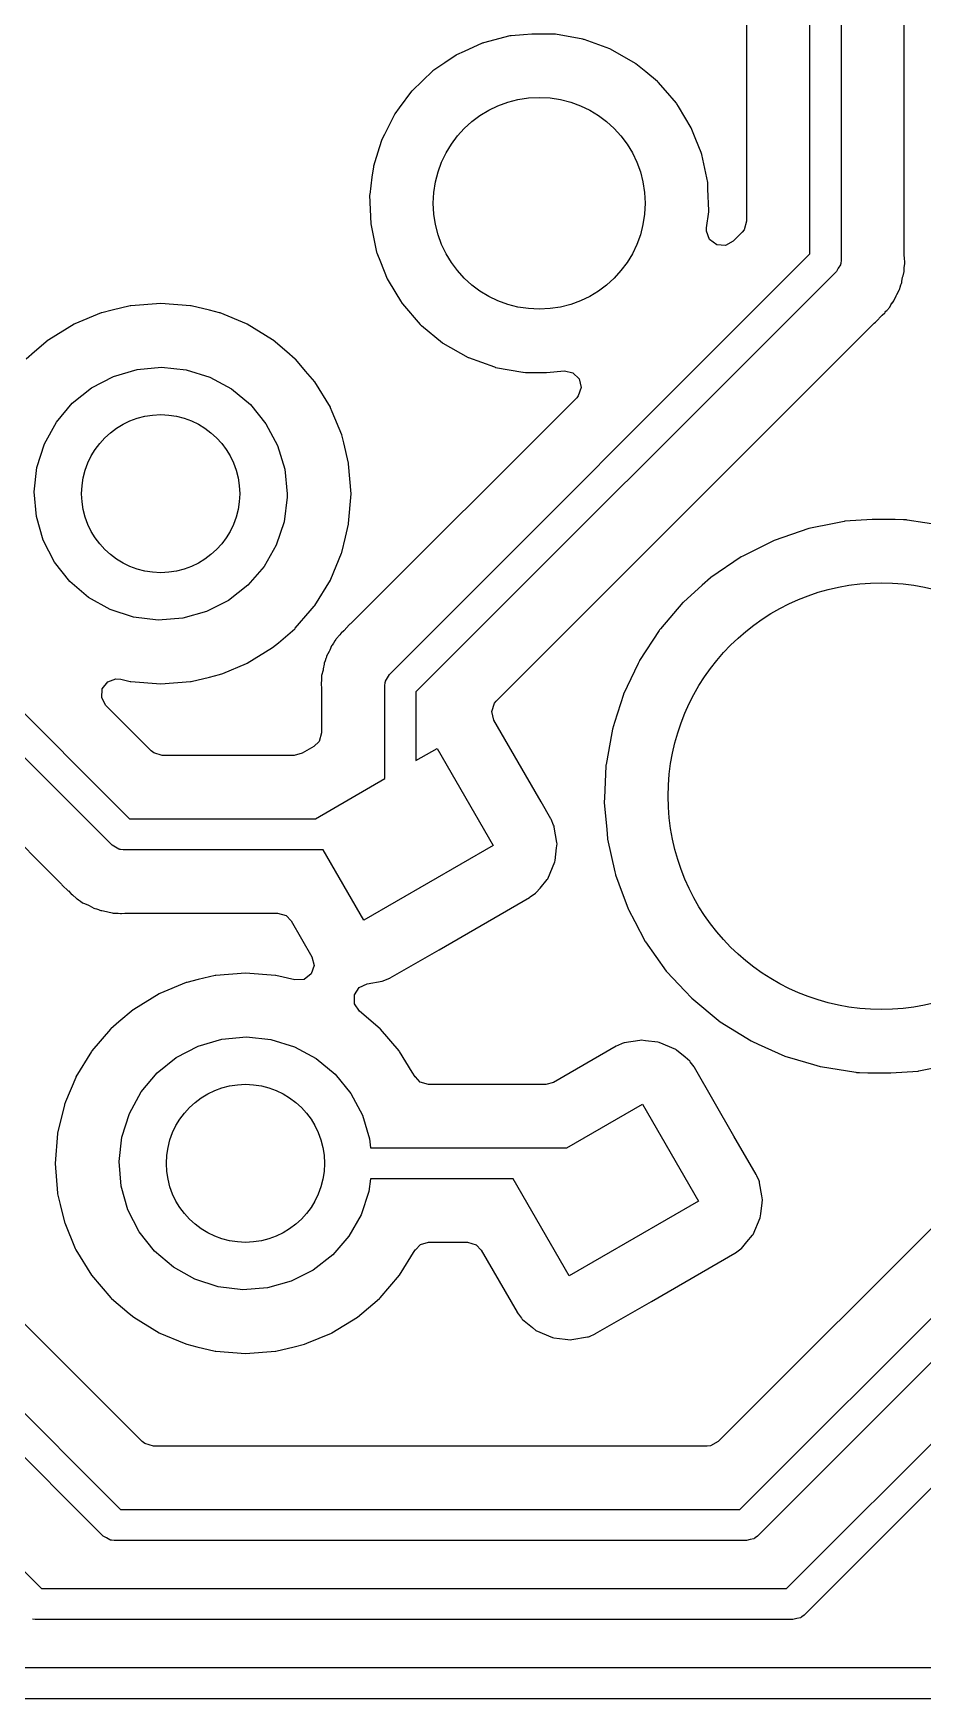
# Model space of a CAD drawing. Extents: x 189 to 319, y -167 to -61.
# Drawn here: x 234.94 to 242.08, y -156.34 to -142.96 of the extents above; entities that cross this region are included whole.
import ezdxf

# ---------------------------------------------------------------- set-up
doc = ezdxf.new("R2010")
doc.units = 0
doc.layers.add('BLACK', color=7, linetype='CONTINUOUS')

msp = doc.modelspace()

# ---------------------------------------------------------------- linework, layer by layer
at = {"layer": 'BLACK', "linetype": 'CONTINUOUS'}
for p, q in [((211.292, -124.849), (235.709, -149.265)), ((235.569, -149.478), (211.079, -124.989)), ((212.949, -127.578), (235.153, -149.782)), ((240.666, -141.641), (240.666, -144.465)), ((241.175, -144.728), (241.175, -141.605)), ((241.425, -141.657), (241.425, -144.78)), ((241.933, -144.744), (241.933, -141.92)), ((238.765, -142.977), (238.552, -143.033)), ((238.77, -142.976), (238.765, -142.977)), ((238.765, -142.977), (238.765, -142.977)), ((238.775, -142.976), (238.77, -142.976)), ((238.875, -142.967), (238.775, -142.976)), ((238.775, -142.976), (238.775, -142.976)), ((238.942, -142.962), (238.875, -142.967)), ((239.104, -142.962), (238.942, -142.962)), ((239.106, -142.962), (239.104, -142.962)), ((239.111, -142.962), (239.106, -142.962)), ((239.106, -142.962), (239.106, -142.962)), ((239.128, -142.963), (239.111, -142.962)), ((239.132, -142.963), (239.128, -142.963)), ((239.35, -143.003), (239.132, -142.963)), ((239.132, -142.963), (239.132, -142.963)), ((239.355, -143.004), (239.35, -143.003)), ((239.35, -143.003), (239.35, -143.003)), ((239.36, -143.006), (239.355, -143.004)), ((239.567, -143.081), (239.36, -143.006)), ((239.36, -143.006), (239.36, -143.006)), ((238.332, -143.132), (238.243, -143.192)), ((238.336, -143.129), (238.332, -143.132)), ((238.332, -143.132), (238.332, -143.132)), ((238.397, -143.102), (238.336, -143.129)), ((238.542, -143.036), (238.397, -143.102)), ((238.547, -143.034), (238.542, -143.036)), ((238.542, -143.036), (238.542, -143.036)), ((238.552, -143.033), (238.547, -143.034)), ((238.552, -143.033), (238.552, -143.033)), ((239.572, -143.082), (239.567, -143.081)), ((239.567, -143.081), (239.567, -143.081)), ((239.773, -143.197), (239.572, -143.082)), ((235.811, -154.27), (224.825, -143.284)), ((238.145, -143.258), (237.978, -143.417)), ((238.243, -143.192), (238.145, -143.258)), ((239.777, -143.2), (239.773, -143.197)), ((239.857, -143.266), (239.777, -143.2)), ((239.777, -143.2), (239.777, -143.2)), ((239.951, -143.343), (239.857, -143.266)), ((237.975, -143.421), (237.876, -143.555)), ((237.978, -143.417), (237.975, -143.421)), ((239.955, -143.347), (239.951, -143.343)), ((240.014, -143.415), (239.955, -143.347)), ((239.955, -143.347), (239.955, -143.347)), ((240.102, -143.517), (240.014, -143.415)), ((224.28, -143.458), (235.637, -154.815)), ((237.876, -143.555), (237.84, -143.602)), ((240.105, -143.522), (240.102, -143.517)), ((240.119, -143.544), (240.105, -143.522)), ((240.105, -143.522), (240.105, -143.522)), ((240.222, -143.714), (240.119, -143.544)), ((235.497, -155.028), (224.067, -143.598)), ((237.838, -143.607), (237.756, -143.768)), ((237.84, -143.602), (237.838, -143.607)), ((237.736, -143.808), (237.715, -143.875)), ((237.756, -143.768), (237.736, -143.808)), ((240.259, -143.808), (240.222, -143.714)), ((240.301, -143.913), (240.259, -143.808)), ((237.715, -143.875), (237.669, -144.023)), ((240.307, -143.929), (240.301, -143.913)), ((240.354, -144.155), (240.307, -143.929)), ((237.668, -144.028), (237.656, -144.112)), ((237.669, -144.023), (237.668, -144.028)), ((237.669, -144.023), (237.669, -144.023)), ((237.656, -144.112), (237.638, -144.251)), ((240.356, -144.208), (240.354, -144.155)), ((240.363, -144.379), (240.356, -144.208)), ((237.638, -144.251), (237.637, -144.257)), ((237.637, -144.257), (237.646, -144.487)), ((237.646, -144.487), (237.693, -144.713)), ((240.345, -144.519), (240.362, -144.391)), ((240.362, -144.391), (240.363, -144.385)), ((240.362, -144.391), (240.362, -144.391)), ((240.363, -144.385), (240.363, -144.379)), ((240.666, -144.465), (240.646, -144.534)), ((240.344, -144.545), (240.345, -144.519)), ((240.369, -144.611), (240.344, -144.545)), ((240.426, -144.654), (240.369, -144.611)), ((240.559, -144.625), (240.497, -144.659)), ((240.63, -144.554), (240.559, -144.625)), ((240.646, -144.534), (240.63, -144.554)), ((224.28, -144.728), (235.002, -155.45)), ((237.693, -144.713), (237.695, -144.718)), ((237.695, -144.718), (237.695, -144.718)), ((237.695, -144.718), (237.724, -144.792)), ((237.797, -148.106), (241.175, -144.728)), ((240.497, -144.659), (240.426, -144.654)), ((241.934, -144.756), (241.933, -144.744)), ((241.938, -144.8), (241.934, -144.756)), ((237.724, -144.792), (237.778, -144.928)), ((241.388, -144.868), (238.01, -148.247)), ((241.403, -144.841), (241.388, -144.868)), ((241.42, -144.816), (241.403, -144.841)), ((241.421, -144.809), (241.42, -144.816)), ((241.422, -144.807), (241.421, -144.809)), ((241.425, -144.78), (241.422, -144.802)), ((241.422, -144.802), (241.422, -144.807)), ((241.923, -144.903), (241.932, -144.868)), ((241.932, -144.868), (241.933, -144.86)), ((241.932, -144.868), (241.932, -144.868)), ((241.933, -144.84), (241.935, -144.82)), ((241.933, -144.86), (241.933, -144.84)), ((241.935, -144.82), (241.937, -144.808)), ((241.937, -144.808), (241.938, -144.8)), ((237.778, -144.928), (237.849, -145.044)), ((241.872, -145.054), (241.894, -145.015)), ((241.894, -145.015), (241.896, -145.007)), ((241.896, -145.007), (241.899, -144.995)), ((241.896, -145.007), (241.896, -145.007)), ((241.899, -144.995), (241.905, -144.977)), ((241.905, -144.977), (241.91, -144.965)), ((241.91, -144.965), (241.913, -144.958)), ((241.913, -144.958), (241.914, -144.95)), ((241.914, -144.95), (241.92, -144.914)), ((241.914, -144.95), (241.914, -144.95)), ((241.92, -144.914), (241.923, -144.903)), ((235.715, -145.145), (235.568, -145.18)), ((235.72, -145.144), (235.715, -145.145)), ((235.715, -145.145), (235.715, -145.145)), ((235.959, -145.125), (235.72, -145.144)), ((236.198, -145.144), (235.959, -145.125)), ((236.203, -145.145), (236.198, -145.144)), ((236.35, -145.18), (236.203, -145.145)), ((236.203, -145.145), (236.203, -145.145)), ((237.849, -145.044), (237.886, -145.105)), ((237.886, -145.105), (237.898, -145.125)), ((237.898, -145.125), (237.901, -145.129)), ((237.901, -145.129), (238.044, -145.294)), ((241.792, -145.182), (241.817, -145.155)), ((241.817, -145.155), (241.826, -145.138)), ((241.826, -145.138), (241.837, -145.121)), ((241.837, -145.121), (241.838, -145.12)), ((241.838, -145.12), (241.85, -145.105)), ((241.85, -145.105), (241.867, -145.064)), ((241.867, -145.064), (241.872, -145.054)), ((235.265, -145.291), (235.06, -145.417)), ((235.269, -145.29), (235.265, -145.291)), ((235.482, -145.201), (235.269, -145.29)), ((235.269, -145.29), (235.269, -145.29)), ((235.487, -145.2), (235.482, -145.201)), ((235.482, -145.201), (235.482, -145.201)), ((235.568, -145.18), (235.487, -145.2)), ((236.432, -145.2), (236.35, -145.18)), ((236.436, -145.201), (236.432, -145.2)), ((236.649, -145.29), (236.436, -145.201)), ((236.436, -145.201), (236.436, -145.201)), ((236.653, -145.291), (236.649, -145.29)), ((236.649, -145.29), (236.649, -145.29)), ((236.858, -145.417), (236.653, -145.291)), ((238.044, -145.294), (238.049, -145.299)), ((238.049, -145.299), (238.053, -145.302)), ((238.655, -148.32), (241.692, -145.284)), ((241.692, -145.284), (241.701, -145.276)), ((241.701, -145.276), (241.707, -145.272)), ((241.707, -145.272), (241.754, -145.222)), ((241.754, -145.222), (241.756, -145.219)), ((241.756, -145.219), (241.776, -145.2)), ((241.776, -145.2), (241.779, -145.197)), ((241.779, -145.197), (241.786, -145.188)), ((241.786, -145.188), (241.792, -145.182)), ((235.056, -145.42), (234.946, -145.514)), ((235.06, -145.417), (235.056, -145.42)), ((235.056, -145.42), (235.056, -145.42)), ((236.862, -145.42), (236.858, -145.417)), ((236.972, -145.514), (236.862, -145.42)), ((236.862, -145.42), (236.862, -145.42)), ((238.053, -145.302), (238.223, -145.442)), ((234.946, -145.514), (234.878, -145.573)), ((237.04, -145.573), (236.972, -145.514)), ((238.223, -145.442), (238.223, -145.442)), ((238.223, -145.442), (238.227, -145.445)), ((238.227, -145.445), (238.428, -145.559)), ((238.428, -145.559), (238.433, -145.561)), ((238.433, -145.561), (238.433, -145.561)), ((238.433, -145.561), (238.64, -145.636)), ((235.579, -145.712), (235.769, -145.656)), ((235.769, -145.656), (235.966, -145.638)), ((235.966, -145.638), (236.163, -145.659)), ((236.163, -145.659), (236.353, -145.717)), ((237.044, -145.576), (237.04, -145.573)), ((237.122, -145.669), (237.044, -145.576)), ((237.196, -145.755), (237.122, -145.669)), ((238.64, -145.636), (238.64, -145.636)), ((238.64, -145.636), (238.645, -145.638)), ((238.645, -145.638), (238.65, -145.639)), ((238.65, -145.639), (238.65, -145.639)), ((238.65, -145.639), (238.868, -145.678)), ((238.868, -145.678), (238.868, -145.678)), ((238.868, -145.678), (238.872, -145.679)), ((238.872, -145.679), (238.889, -145.68)), ((238.889, -145.68), (238.894, -145.68)), ((238.894, -145.68), (238.894, -145.68)), ((238.894, -145.68), (238.896, -145.68)), ((238.896, -145.68), (239.058, -145.68)), ((239.058, -145.68), (239.202, -145.668)), ((239.202, -145.668), (239.271, -145.682)), ((239.271, -145.682), (239.322, -145.732)), ((235.248, -145.928), (235.403, -145.804)), ((235.403, -145.804), (235.579, -145.712)), ((236.353, -145.717), (236.527, -145.812)), ((236.527, -145.812), (236.68, -145.938)), ((237.322, -145.96), (237.196, -145.755)), ((239.338, -145.801), (239.314, -145.868)), ((239.322, -145.732), (239.338, -145.801)), ((235.121, -146.08), (235.248, -145.928)), ((236.68, -145.938), (236.805, -146.092)), ((237.324, -145.964), (237.322, -145.96)), ((237.337, -145.997), (237.324, -145.964)), ((237.324, -145.964), (237.324, -145.964)), ((239.301, -145.883), (237.493, -147.691)), ((239.314, -145.868), (239.301, -145.883)), ((235.025, -146.254), (235.121, -146.08)), ((236.805, -146.092), (236.898, -146.267)), ((237.413, -146.181), (237.337, -145.997)), ((237.429, -146.246), (237.413, -146.181)), ((234.965, -146.443), (235.025, -146.254)), ((236.898, -146.267), (236.956, -146.457)), ((237.468, -146.41), (237.429, -146.246)), ((234.943, -146.64), (234.965, -146.443)), ((236.956, -146.457), (236.975, -146.654)), ((237.469, -146.415), (237.468, -146.41)), ((237.468, -146.41), (237.468, -146.41)), ((237.488, -146.654), (237.469, -146.415)), ((234.96, -146.837), (234.943, -146.64)), ((236.975, -146.682), (236.95, -146.879)), ((236.975, -146.654), (236.975, -146.682)), ((237.469, -146.893), (237.488, -146.654)), ((235.014, -147.028), (234.96, -146.837)), ((236.95, -146.879), (236.887, -147.067)), ((237.443, -147.003), (237.468, -146.898)), ((237.468, -146.898), (237.469, -146.893)), ((237.468, -146.898), (237.468, -146.898)), ((241.369, -146.893), (241.166, -146.934)), ((241.451, -146.877), (241.369, -146.893)), ((241.455, -146.876), (241.451, -146.877)), ((241.451, -146.877), (241.451, -146.877)), ((241.675, -146.861), (241.455, -146.876)), ((241.86, -146.861), (241.675, -146.861)), ((241.861, -146.861), (241.86, -146.861)), ((241.927, -146.864), (241.861, -146.861)), ((241.861, -146.861), (241.861, -146.861)), ((241.952, -146.865), (241.927, -146.864)), ((241.955, -146.866), (241.952, -146.865)), ((242.239, -146.911), (241.955, -146.866)), ((241.955, -146.866), (241.955, -146.866)), ((235.105, -147.204), (235.014, -147.028)), ((237.413, -147.127), (237.443, -147.003)), ((240.887, -147.03), (240.759, -147.094)), ((241.166, -146.934), (240.887, -147.03)), ((236.887, -147.067), (236.789, -147.24)), ((237.325, -147.341), (237.412, -147.131)), ((237.412, -147.131), (237.413, -147.127)), ((237.412, -147.131), (237.412, -147.131)), ((240.623, -147.162), (240.378, -147.328)), ((240.637, -147.155), (240.623, -147.162)), ((240.759, -147.094), (240.637, -147.155)), ((235.228, -147.36), (235.105, -147.204)), ((236.789, -147.24), (236.66, -147.39)), ((235.379, -147.488), (235.228, -147.36)), ((236.66, -147.39), (236.504, -147.512)), ((237.196, -147.553), (237.322, -147.348)), ((237.322, -147.348), (237.325, -147.341)), ((240.31, -147.39), (240.158, -147.525)), ((240.375, -147.331), (240.31, -147.39)), ((240.378, -147.328), (240.375, -147.331)), ((240.375, -147.331), (240.375, -147.331)), ((235.552, -147.585), (235.379, -147.488)), ((236.504, -147.512), (236.327, -147.601)), ((237.16, -147.595), (237.193, -147.557)), ((237.193, -147.557), (237.196, -147.553)), ((237.193, -147.557), (237.193, -147.557)), ((240.155, -147.528), (239.974, -147.741)), ((240.158, -147.525), (240.155, -147.528)), ((240.155, -147.528), (240.155, -147.528)), ((235.741, -147.646), (235.552, -147.585)), ((235.938, -147.67), (235.741, -147.646)), ((236.136, -147.655), (235.938, -147.67)), ((236.327, -147.601), (236.136, -147.655)), ((237.04, -147.735), (237.16, -147.595)), ((237.473, -147.709), (237.432, -147.752)), ((237.478, -147.703), (237.473, -147.709)), ((237.485, -147.699), (237.478, -147.703)), ((237.493, -147.691), (237.485, -147.699)), ((236.905, -147.851), (237.037, -147.739)), ((237.037, -147.739), (237.04, -147.735)), ((237.359, -147.837), (237.348, -147.854)), ((237.365, -147.826), (237.359, -147.837)), ((237.369, -147.819), (237.365, -147.826)), ((237.365, -147.826), (237.365, -147.826)), ((237.399, -147.787), (237.369, -147.819)), ((237.407, -147.778), (237.399, -147.787)), ((237.409, -147.775), (237.407, -147.778)), ((237.429, -147.755), (237.409, -147.775)), ((237.432, -147.752), (237.429, -147.755)), ((239.964, -147.753), (239.807, -147.994)), ((239.966, -147.749), (239.964, -147.753)), ((239.964, -147.753), (239.964, -147.753)), ((239.974, -147.741), (239.966, -147.749)), ((236.653, -148.017), (236.858, -147.891)), ((236.858, -147.891), (236.905, -147.851)), ((237.29, -147.967), (237.286, -147.979)), ((237.292, -147.96), (237.29, -147.967)), ((237.29, -147.967), (237.29, -147.967)), ((237.313, -147.921), (237.292, -147.96)), ((237.318, -147.91), (237.313, -147.921)), ((237.332, -147.877), (237.318, -147.91)), ((237.336, -147.87), (237.332, -147.877)), ((237.332, -147.877), (237.332, -147.877)), ((237.348, -147.854), (237.336, -147.87)), ((236.35, -148.128), (236.432, -148.108)), ((236.432, -148.108), (236.458, -148.098)), ((236.458, -148.098), (236.649, -148.018)), ((236.649, -148.018), (236.653, -148.017)), ((236.649, -148.018), (236.649, -148.018)), ((237.263, -148.072), (237.252, -148.115)), ((237.265, -148.06), (237.263, -148.072)), ((237.271, -148.024), (237.265, -148.06)), ((237.272, -148.017), (237.271, -148.024)), ((237.271, -148.024), (237.271, -148.024)), ((237.28, -147.998), (237.272, -148.017)), ((237.286, -147.979), (237.28, -147.998)), ((237.782, -148.133), (237.797, -148.106)), ((239.795, -148.018), (239.678, -148.264)), ((239.803, -148.001), (239.795, -148.018)), ((239.805, -147.997), (239.803, -148.001)), ((239.803, -148.001), (239.803, -148.001)), ((239.807, -147.994), (239.805, -147.997)), ((235.485, -148.294), (235.49, -148.223)), ((235.49, -148.223), (235.533, -148.166)), ((235.533, -148.166), (235.599, -148.141)), ((235.599, -148.141), (235.638, -148.145)), ((235.638, -148.145), (235.715, -148.163)), ((235.715, -148.163), (235.715, -148.163)), ((235.715, -148.163), (235.72, -148.164)), ((235.72, -148.164), (235.959, -148.183)), ((235.959, -148.183), (236.198, -148.164)), ((236.198, -148.164), (236.203, -148.163)), ((236.203, -148.163), (236.35, -148.128)), ((236.203, -148.163), (236.203, -148.163)), ((237.25, -148.155), (237.247, -148.175)), ((237.247, -148.175), (237.248, -148.183)), ((237.248, -148.183), (237.251, -148.219)), ((237.252, -148.135), (237.25, -148.155)), ((237.251, -148.219), (237.252, -148.231)), ((237.252, -148.115), (237.252, -148.135)), ((237.252, -148.231), (237.252, -148.576)), ((237.76, -148.195), (237.763, -148.173)), ((237.76, -148.943), (237.76, -148.195)), ((237.763, -148.168), (237.764, -148.166)), ((237.763, -148.173), (237.763, -148.168)), ((237.764, -148.166), (237.765, -148.159)), ((237.765, -148.159), (237.782, -148.133)), ((235.519, -148.356), (235.485, -148.294)), ((235.883, -148.72), (235.519, -148.356)), ((238.01, -148.247), (238.01, -148.798)), ((238.619, -148.404), (238.642, -148.336)), ((238.642, -148.336), (238.655, -148.32)), ((239.677, -148.268), (239.605, -148.493)), ((239.678, -148.264), (239.677, -148.268)), ((239.677, -148.268), (239.677, -148.268)), ((238.635, -148.473), (238.619, -148.404)), ((238.889, -148.913), (238.635, -148.473)), ((239.605, -148.493), (239.588, -148.545)), ((237.232, -148.644), (237.189, -148.685)), ((237.252, -148.576), (237.232, -148.644)), ((239.583, -148.576), (239.537, -148.831)), ((239.588, -148.545), (239.583, -148.576)), ((235.904, -148.737), (235.883, -148.72)), ((235.972, -148.757), (235.904, -148.737)), ((237.032, -148.757), (235.972, -148.757)), ((237.095, -148.74), (237.032, -148.757)), ((237.096, -148.739), (237.095, -148.74)), ((237.189, -148.685), (237.096, -148.739)), ((238.01, -148.798), (238.18, -148.7)), ((238.18, -148.7), (238.63, -149.48)), ((239.015, -149.131), (238.889, -148.913)), ((239.536, -148.84), (239.524, -149.1)), ((239.537, -148.831), (239.536, -148.836)), ((239.536, -148.836), (239.536, -148.84)), ((239.536, -148.84), (239.536, -148.84)), ((237.202, -149.265), (237.76, -148.943)), ((239.094, -149.267), (239.015, -149.131)), ((239.524, -149.1), (239.523, -149.131)), ((239.523, -149.131), (239.523, -149.135)), ((239.523, -149.135), (239.542, -149.352)), ((239.523, -149.135), (239.523, -149.135)), ((235.709, -149.265), (237.202, -149.265)), ((239.096, -149.27), (239.094, -149.267)), ((239.116, -149.317), (239.096, -149.27)), ((239.119, -149.324), (239.116, -149.317)), ((239.116, -149.317), (239.116, -149.317)), ((239.121, -149.332), (239.119, -149.324)), ((239.142, -149.457), (239.121, -149.332)), ((239.121, -149.332), (239.121, -149.332)), ((239.542, -149.352), (239.548, -149.425)), ((239.548, -149.425), (239.549, -149.429)), ((239.549, -149.429), (239.549, -149.429)), ((239.549, -149.429), (239.608, -149.691)), ((235.596, -149.493), (235.569, -149.478)), ((235.622, -149.51), (235.596, -149.493)), ((235.628, -149.511), (235.622, -149.51)), ((235.63, -149.512), (235.628, -149.511)), ((235.635, -149.512), (235.63, -149.512)), ((235.657, -149.515), (235.635, -149.512)), ((237.265, -149.515), (235.657, -149.515)), ((237.591, -150.08), (237.265, -149.515)), ((238.63, -149.48), (237.591, -150.08)), ((239.127, -149.601), (239.14, -149.498)), ((239.14, -149.498), (239.143, -149.468)), ((239.143, -149.468), (239.142, -149.457)), ((239.069, -149.747), (239.126, -149.613)), ((239.126, -149.613), (239.127, -149.601)), ((239.608, -149.691), (239.613, -149.713)), ((239.613, -149.713), (239.614, -149.717)), ((235.153, -149.782), (235.161, -149.791)), ((235.161, -149.791), (235.165, -149.797)), ((235.165, -149.797), (235.171, -149.803)), ((235.171, -149.803), (235.215, -149.844)), ((235.215, -149.844), (235.218, -149.846)), ((235.218, -149.846), (235.237, -149.866)), ((238.976, -149.859), (239.007, -149.822)), ((239.007, -149.822), (239.063, -149.754)), ((239.063, -149.754), (239.069, -149.747)), ((239.063, -149.754), (239.063, -149.754)), ((239.614, -149.717), (239.614, -149.717)), ((239.614, -149.717), (239.64, -149.789)), ((239.64, -149.789), (239.715, -149.99)), ((235.237, -149.866), (235.24, -149.869)), ((235.24, -149.869), (235.25, -149.876)), ((235.25, -149.876), (235.282, -149.907)), ((235.282, -149.907), (235.289, -149.91)), ((235.289, -149.91), (235.289, -149.91)), ((235.289, -149.91), (235.299, -149.916)), ((235.299, -149.916), (235.316, -149.927)), ((235.316, -149.927), (235.332, -149.94)), ((235.332, -149.94), (235.339, -149.943)), ((235.339, -149.943), (235.339, -149.943)), ((235.339, -149.943), (235.373, -149.957)), ((235.373, -149.957), (235.383, -149.962)), ((235.383, -149.962), (235.422, -149.984)), ((235.422, -149.984), (235.43, -149.986)), ((238.195, -150.318), (238.923, -149.898)), ((238.923, -149.898), (238.926, -149.896)), ((238.923, -149.898), (238.923, -149.898)), ((238.926, -149.896), (238.928, -149.894)), ((238.928, -149.894), (238.97, -149.864)), ((238.928, -149.894), (238.928, -149.894)), ((238.97, -149.864), (238.976, -149.859)), ((238.97, -149.864), (238.97, -149.864)), ((235.43, -149.986), (235.43, -149.986)), ((235.43, -149.986), (235.442, -149.989)), ((235.442, -149.989), (235.46, -149.995)), ((235.46, -149.995), (235.469, -149.999)), ((235.469, -149.999), (235.479, -150.003)), ((235.479, -150.003), (235.487, -150.004)), ((235.487, -150.004), (235.487, -150.004)), ((235.487, -150.004), (235.523, -150.01)), ((235.523, -150.01), (235.534, -150.013)), ((235.534, -150.013), (235.569, -150.022)), ((235.569, -150.022), (235.577, -150.024)), ((235.577, -150.024), (235.597, -150.024)), ((235.597, -150.024), (235.617, -150.025)), ((235.617, -150.025), (235.637, -150.028)), ((235.637, -150.028), (235.645, -150.028)), ((235.645, -150.028), (235.671, -150.025)), ((235.671, -150.025), (235.681, -150.024)), ((235.681, -150.024), (235.693, -150.024)), ((235.693, -150.024), (236.898, -150.024)), ((236.898, -150.024), (236.966, -150.044)), ((236.966, -150.044), (237.007, -150.087)), ((237.007, -150.087), (237.174, -150.376)), ((239.715, -149.99), (239.717, -149.994)), ((239.717, -149.994), (239.717, -149.994)), ((239.717, -149.994), (239.767, -150.09)), ((239.767, -150.09), (239.852, -150.252)), ((239.852, -150.252), (239.855, -150.255)), ((237.174, -150.376), (237.191, -150.445)), ((237.803, -150.544), (238.195, -150.318)), ((239.855, -150.255), (240.021, -150.489)), ((236.64, -150.505), (236.401, -150.524)), ((236.88, -150.524), (236.64, -150.505)), ((237.168, -150.512), (237.112, -150.556)), ((237.191, -150.445), (237.168, -150.512)), ((240.021, -150.489), (240.021, -150.489)), ((240.021, -150.489), (240.023, -150.492)), ((240.023, -150.492), (240.026, -150.495)), ((240.026, -150.495), (240.026, -150.495)), ((240.026, -150.495), (240.169, -150.648)), ((236.163, -150.582), (235.951, -150.67)), ((236.168, -150.58), (236.163, -150.582)), ((236.163, -150.582), (236.163, -150.582)), ((236.26, -150.558), (236.168, -150.58)), ((236.396, -150.525), (236.26, -150.558)), ((236.401, -150.524), (236.396, -150.525)), ((236.396, -150.525), (236.396, -150.525)), ((236.884, -150.525), (236.88, -150.524)), ((237.036, -150.561), (236.884, -150.525)), ((236.884, -150.525), (236.884, -150.525)), ((237.112, -150.556), (237.036, -150.561)), ((237.516, -150.681), (237.554, -150.621)), ((237.554, -150.621), (237.617, -150.591)), ((237.617, -150.591), (237.738, -150.571)), ((237.738, -150.571), (237.746, -150.569)), ((237.738, -150.571), (237.738, -150.571)), ((237.746, -150.569), (237.753, -150.566)), ((237.753, -150.566), (237.8, -150.546)), ((237.753, -150.566), (237.753, -150.566)), ((237.8, -150.546), (237.803, -150.544)), ((240.169, -150.648), (240.225, -150.708)), ((235.946, -150.672), (235.742, -150.797)), ((235.951, -150.67), (235.946, -150.672)), ((235.951, -150.67), (235.951, -150.67)), ((237.517, -150.752), (237.516, -150.681)), ((237.556, -150.811), (237.517, -150.752)), ((240.225, -150.708), (240.453, -150.896)), ((235.623, -150.898), (235.559, -150.953)), ((235.738, -150.8), (235.623, -150.898)), ((235.742, -150.797), (235.738, -150.8)), ((235.738, -150.8), (235.738, -150.8)), ((237.722, -150.953), (237.556, -150.811)), ((240.453, -150.896), (240.704, -151.051)), ((235.556, -150.957), (235.407, -151.131)), ((235.559, -150.953), (235.556, -150.957)), ((236.26, -151.092), (236.45, -151.036)), ((236.45, -151.036), (236.648, -151.018)), ((236.648, -151.018), (236.845, -151.039)), ((236.845, -151.039), (237.034, -151.097)), ((237.725, -150.957), (237.722, -150.953)), ((237.874, -151.131), (237.725, -150.957)), ((239.809, -151.046), (239.682, -151.067)), ((239.818, -151.045), (239.809, -151.046)), ((239.809, -151.046), (239.809, -151.046)), ((239.855, -151.049), (239.818, -151.045)), ((239.954, -151.061), (239.855, -151.049)), ((240.704, -151.051), (240.708, -151.053)), ((240.708, -151.053), (240.708, -151.053)), ((240.708, -151.053), (240.76, -151.076)), ((235.403, -151.135), (235.278, -151.34)), ((235.407, -151.131), (235.403, -151.135)), ((235.93, -151.308), (236.084, -151.184)), ((236.084, -151.184), (236.26, -151.092)), ((237.034, -151.097), (237.209, -151.192)), ((237.878, -151.135), (237.874, -151.131)), ((237.979, -151.302), (237.878, -151.135)), ((239.617, -151.094), (239.115, -151.384)), ((239.632, -151.087), (239.617, -151.094)), ((239.667, -151.072), (239.632, -151.087)), ((239.674, -151.069), (239.667, -151.072)), ((239.667, -151.072), (239.667, -151.072)), ((239.682, -151.067), (239.674, -151.069)), ((239.682, -151.067), (239.682, -151.067)), ((239.963, -151.062), (239.954, -151.061)), ((239.954, -151.061), (239.954, -151.061)), ((240.097, -151.119), (239.963, -151.062)), ((240.104, -151.125), (240.097, -151.119)), ((240.173, -151.182), (240.104, -151.125)), ((240.104, -151.125), (240.104, -151.125)), ((240.209, -151.212), (240.173, -151.182)), ((240.76, -151.076), (240.973, -151.172)), ((240.973, -151.172), (241.075, -151.203)), ((235.802, -151.46), (235.93, -151.308)), ((237.209, -151.192), (237.361, -151.318)), ((237.361, -151.318), (237.487, -151.472)), ((238.003, -151.34), (237.979, -151.302)), ((240.214, -151.218), (240.209, -151.212)), ((240.244, -151.26), (240.214, -151.218)), ((240.214, -151.218), (240.214, -151.218)), ((240.246, -151.262), (240.244, -151.26)), ((240.244, -151.26), (240.244, -151.26)), ((240.248, -151.265), (240.246, -151.262)), ((240.565, -151.815), (240.248, -151.265)), ((240.248, -151.265), (240.248, -151.265)), ((241.075, -151.203), (241.204, -151.241)), ((241.204, -151.241), (241.256, -151.257)), ((241.256, -151.257), (241.261, -151.257)), ((241.261, -151.257), (241.261, -151.257)), ((241.261, -151.257), (241.545, -151.302)), ((241.545, -151.302), (241.545, -151.302)), ((241.545, -151.302), (241.548, -151.303)), ((241.548, -151.303), (241.573, -151.304)), ((241.573, -151.304), (241.639, -151.307)), ((241.639, -151.307), (241.639, -151.307)), ((241.639, -151.307), (241.64, -151.307)), ((241.64, -151.307), (241.825, -151.307)), ((241.825, -151.307), (242.045, -151.293)), ((242.045, -151.293), (242.049, -151.292)), ((242.049, -151.292), (242.224, -151.256)), ((242.049, -151.292), (242.049, -151.292)), ((235.276, -151.344), (235.195, -151.541)), ((235.278, -151.34), (235.276, -151.344)), ((235.276, -151.344), (235.276, -151.344)), ((238.005, -151.339), (238.003, -151.34)), ((238.043, -151.381), (238.005, -151.339)), ((238.111, -151.401), (238.043, -151.381)), ((239.052, -151.401), (238.111, -151.401)), ((239.115, -151.384), (239.052, -151.401)), ((243.367, -151.342), (240.439, -154.27)), ((235.185, -151.566), (235.131, -151.79)), ((235.186, -151.562), (235.185, -151.566)), ((235.195, -151.541), (235.186, -151.562)), ((235.707, -151.634), (235.802, -151.46)), ((237.487, -151.472), (237.58, -151.647)), ((239.222, -151.909), (239.83, -151.558)), ((239.83, -151.558), (240.28, -152.338)), ((235.647, -151.823), (235.707, -151.634)), ((237.58, -151.647), (237.637, -151.837)), ((240.613, -154.815), (243.752, -151.677)), ((235.13, -151.795), (235.111, -152.034)), ((235.131, -151.79), (235.13, -151.795)), ((235.131, -151.79), (235.131, -151.79)), ((235.625, -152.02), (235.647, -151.823)), ((237.637, -151.837), (237.644, -151.909)), ((240.744, -152.125), (240.565, -151.815)), ((237.644, -151.909), (239.222, -151.909)), ((243.892, -151.89), (240.753, -155.028)), ((235.111, -152.034), (235.13, -152.273)), ((235.641, -152.218), (235.625, -152.02)), ((240.749, -152.135), (240.744, -152.125)), ((235.696, -152.408), (235.641, -152.218)), ((237.631, -152.259), (237.569, -152.447)), ((237.644, -152.159), (237.631, -152.259)), ((238.791, -152.159), (237.644, -152.159)), ((239.241, -152.938), (238.791, -152.159)), ((240.766, -152.175), (240.749, -152.135)), ((240.769, -152.182), (240.766, -152.175)), ((240.766, -152.175), (240.766, -152.175)), ((240.771, -152.19), (240.769, -152.182)), ((240.788, -152.295), (240.771, -152.19)), ((240.771, -152.19), (240.771, -152.19)), ((235.13, -152.273), (235.131, -152.278)), ((235.131, -152.278), (235.131, -152.278)), ((235.131, -152.278), (235.152, -152.365)), ((235.152, -152.365), (235.186, -152.507)), ((240.28, -152.338), (239.241, -152.938)), ((240.78, -152.441), (240.79, -152.351)), ((240.793, -152.326), (240.788, -152.295)), ((240.79, -152.351), (240.793, -152.326)), ((235.186, -152.507), (235.188, -152.511)), ((235.188, -152.511), (235.188, -152.511)), ((235.188, -152.511), (235.273, -152.717)), ((235.786, -152.584), (235.696, -152.408)), ((237.569, -152.447), (237.471, -152.62)), ((240.719, -152.605), (240.776, -152.471)), ((240.776, -152.471), (240.78, -152.441)), ((235.91, -152.74), (235.786, -152.584)), ((237.471, -152.62), (237.341, -152.77)), ((240.669, -152.665), (240.713, -152.611)), ((240.713, -152.611), (240.719, -152.605)), ((240.713, -152.611), (240.713, -152.611)), ((240.987, -155.45), (243.904, -152.533)), ((235.273, -152.717), (235.278, -152.728)), ((235.278, -152.728), (235.403, -152.933)), ((236.061, -152.868), (235.91, -152.74)), ((237.341, -152.77), (237.185, -152.892)), ((237.878, -152.933), (238.003, -152.728)), ((238.003, -152.728), (238.005, -152.73)), ((238.005, -152.73), (238.047, -152.685)), ((238.047, -152.685), (238.111, -152.668)), ((238.111, -152.668), (238.425, -152.668)), ((238.425, -152.668), (238.493, -152.688)), ((238.493, -152.688), (238.534, -152.731)), ((238.534, -152.731), (238.823, -153.231)), ((239.901, -153.144), (240.573, -152.756)), ((240.573, -152.756), (240.576, -152.754)), ((240.573, -152.756), (240.573, -152.756)), ((240.576, -152.754), (240.578, -152.752)), ((240.578, -152.752), (240.62, -152.722)), ((240.578, -152.752), (240.578, -152.752)), ((240.62, -152.722), (240.626, -152.717)), ((240.62, -152.722), (240.62, -152.722)), ((240.626, -152.717), (240.669, -152.665)), ((244.044, -152.747), (241.128, -155.663)), ((236.234, -152.965), (236.061, -152.868)), ((237.185, -152.892), (237.008, -152.981)), ((235.403, -152.933), (235.559, -153.115)), ((236.422, -153.026), (236.234, -152.965)), ((236.619, -153.05), (236.422, -153.026)), ((236.817, -153.035), (236.619, -153.05)), ((237.008, -152.981), (236.817, -153.035)), ((237.722, -153.115), (237.878, -152.933)), ((235.559, -153.115), (235.563, -153.119)), ((235.563, -153.119), (235.706, -153.241)), ((237.575, -153.241), (237.718, -153.119)), ((237.718, -153.119), (237.722, -153.115)), ((239.453, -153.402), (239.901, -153.144)), ((235.706, -153.241), (235.742, -153.271)), ((235.742, -153.271), (235.946, -153.397)), ((237.335, -153.397), (237.539, -153.271)), ((237.539, -153.271), (237.575, -153.241)), ((238.823, -153.231), (238.823, -153.231)), ((238.823, -153.231), (238.824, -153.234)), ((238.824, -153.234), (238.826, -153.236)), ((238.826, -153.236), (238.826, -153.236)), ((238.826, -153.236), (238.857, -153.278)), ((238.857, -153.278), (238.861, -153.284)), ((238.861, -153.284), (238.867, -153.289)), ((238.867, -153.289), (238.867, -153.289)), ((238.867, -153.289), (238.946, -153.354)), ((235.946, -153.397), (235.951, -153.399)), ((235.951, -153.399), (235.951, -153.399)), ((235.951, -153.399), (236.147, -153.48)), ((237.134, -153.48), (237.33, -153.399)), ((237.33, -153.399), (237.335, -153.397)), ((237.33, -153.399), (237.33, -153.399)), ((238.946, -153.354), (238.974, -153.377)), ((238.974, -153.377), (239.108, -153.434)), ((239.108, -153.434), (239.117, -153.435)), ((239.117, -153.435), (239.117, -153.435)), ((239.117, -153.435), (239.208, -153.446)), ((239.208, -153.446), (239.252, -153.451)), ((239.252, -153.451), (239.261, -153.45)), ((239.261, -153.45), (239.388, -153.429)), ((239.261, -153.45), (239.261, -153.45)), ((239.388, -153.429), (239.396, -153.427)), ((239.388, -153.429), (239.388, -153.429)), ((239.396, -153.427), (239.403, -153.424)), ((239.403, -153.424), (239.45, -153.403)), ((239.403, -153.424), (239.403, -153.424)), ((239.45, -153.403), (239.453, -153.402)), ((236.147, -153.48), (236.168, -153.488)), ((236.168, -153.488), (236.249, -153.508)), ((236.249, -153.508), (236.396, -153.543)), ((236.396, -153.543), (236.396, -153.543)), ((236.396, -153.543), (236.401, -153.544)), ((236.401, -153.544), (236.64, -153.563)), ((236.64, -153.563), (236.88, -153.544)), ((236.88, -153.544), (236.884, -153.543)), ((236.884, -153.543), (237.031, -153.508)), ((236.884, -153.543), (236.884, -153.543)), ((237.031, -153.508), (237.113, -153.488)), ((237.113, -153.488), (237.134, -153.48)), ((235.832, -154.286), (235.811, -154.27)), ((235.9, -154.306), (235.832, -154.286)), ((240.35, -154.306), (235.9, -154.306)), ((240.377, -154.304), (240.35, -154.306)), ((240.439, -154.27), (240.377, -154.304)), ((235.637, -154.815), (240.613, -154.815)), ((235.524, -155.043), (235.497, -155.028)), ((235.55, -155.06), (235.524, -155.043)), ((235.557, -155.061), (235.55, -155.06)), ((235.559, -155.062), (235.557, -155.061)), ((235.564, -155.062), (235.559, -155.062)), ((235.586, -155.065), (235.564, -155.062)), ((240.665, -155.065), (235.586, -155.065)), ((240.695, -155.056), (240.665, -155.065)), ((240.725, -155.05), (240.695, -155.056)), ((240.73, -155.046), (240.725, -155.05)), ((240.733, -155.045), (240.73, -155.046)), ((240.736, -155.042), (240.733, -155.045)), ((240.753, -155.028), (240.736, -155.042)), ((235.002, -155.45), (240.987, -155.45)), ((234.95, -155.7), (234.928, -155.697)), ((241.039, -155.7), (234.95, -155.7)), ((241.069, -155.691), (241.039, -155.7)), ((241.099, -155.685), (241.069, -155.691)), ((241.104, -155.681), (241.099, -155.685)), ((241.107, -155.68), (241.104, -155.681)), ((241.11, -155.677), (241.107, -155.68)), ((241.128, -155.663), (241.11, -155.677)), ((234.367, -156.085), (245.693, -156.085)), ((245.745, -156.335), (234.315, -156.335))]:
    msp.add_line(p, q, dxfattribs=at)
at = {"layer": 'BLACK'}
for centre, radius in [((239, -144.321), 0.8509), ((235.959, -146.654), 0.635), ((241.75, -149.084), 1.7145), ((236.64, -152.034), 0.635)]:
    msp.add_circle(centre, radius, dxfattribs=at)

doc.saveas('drawing.dxf')
